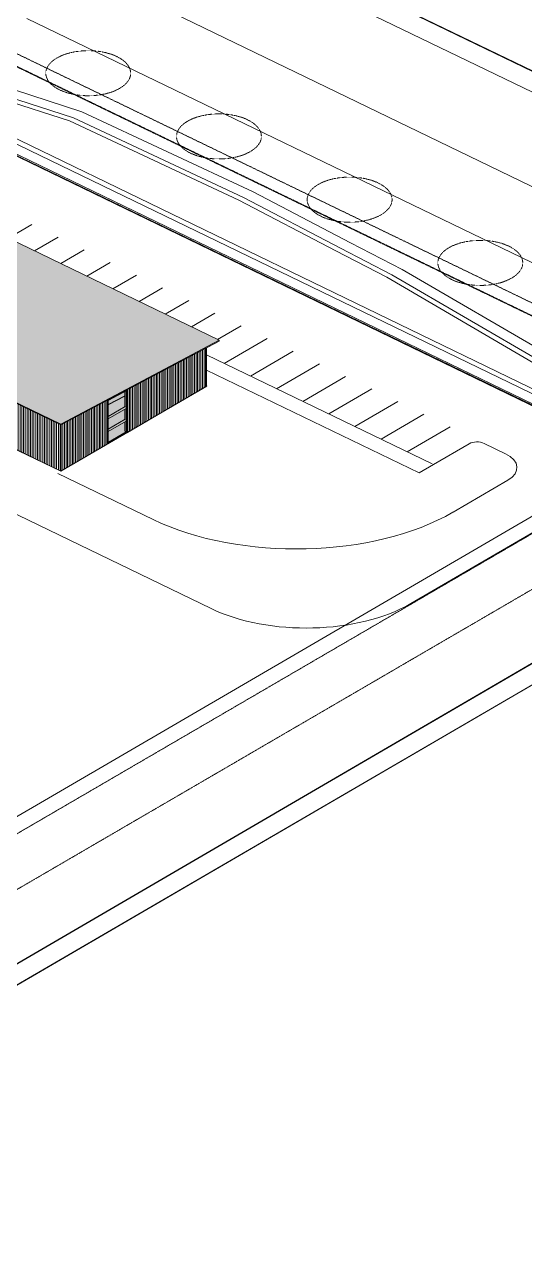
# Model space of a CAD drawing. Header units: inches. Extents: x 27328 to 52026, y -4075 to 4147.
# Drawn here: x 45993 to 47692, y -4075 to 41 of the extents above; entities that cross this region are included whole.
import ezdxf

# ---------------------------------------------------------------- set-up
doc = ezdxf.new("R2010")
doc.units = ezdxf.units.IN
doc.header["$MEASUREMENT"] = 0
for name, pattern in [('Center 1_4_', [0.53125, 0.25, -0.09375, 0.09375, -0.09375]), ('Hidden', [0.28125, 0.1875, -0.09375]), ('Hidden 1_8_', [0.1875, 0.125, -0.0625])]:
    doc.linetypes.add(name, pattern=pattern)
for name, color, linetype, lineweight in [('A-DETL-HDLN', 90, 'Hidden 1_8_', 9), ('A-GLAZ-CWMG', 51, 'Continuous', 9), ('A-PROP-SBCK', 71, 'Hidden', 15), ('A-ROOF', 132, 'Continuous', 9), ('A-WALL-PATT', 111, 'Continuous', 9), ('BMP', 80, 'Continuous', 9), ('C-BLDG-PADS', 91, 'Continuous', 9), ('C-TOPO', 7, 'Continuous', 9), ('Conc', 7, 'Continuous', 9), ('EOP-EX', 125, 'Continuous', 9), ('EOP-PR', 4, 'Continuous', 9), ('G-ANNO-SYMB', 111, 'Continuous', 9), ('L-SITE-WALL', 31, 'Continuous', 9), ('PAINT', 190, 'Continuous', 9), ('PROP', 3, 'Center 1_4_', 9), ('S-BEAM', 12, 'Continuous', 9)]:
    doc.layers.add(name, color=color, linetype=linetype, lineweight=lineweight)
pattern_1 = [(90, (-82782.511, -31555.087), (-5.913, 2.86), [])]

# ---------------------------------------------------------------- blocks, each defined once
blk = doc.blocks.new('W-Wide Flange - 8_ WIDE-1050861-Axon - Looking South West')
at = {"layer": 'S-BEAM'}
for points in [[(-30632, -1245.6), (-30575.2, -1216.1), (-30575.2, -1204.9), (-30630.5, -1234), (-30631, -1233.8), (-30631.4, -1233.8), (-30632, -1233.3), (-30632, -1245.6)], [(-30632, -1247), (-30575.2, -1217.3), (-30575.2, -1216.1), (-30632, -1245.8), (-30632, -1246.9)], [(-30632, -1248.3), (-30575.2, -1218.8), (-30575.2, -1217.5), (-30632, -1247)], [(-30632, -1249.4), (-30575.2, -1219.9), (-30575.2, -1218.8), (-30632, -1248.3)]]:
    blk.add_hatch(color=256, dxfattribs=at).paths.add_polyline_path(points, flags=0)
for p, q in [((-30632, -1248.3), (-30575.3, -1218.8)), ((-30575.3, -1220), (-30632, -1249.4))]:
    blk.add_line(p, q, dxfattribs=at)
blk = doc.blocks.new('Rectangular Mullion - Profile_Polycarbonate_Lower-1037133-Axon - Looking South West')
at = {"layer": 'A-GLAZ-CWMG'}
for points in [[(-30631.1, -1377.1), (-30571.1, -1341.9), (-30571.1, -1341.9), (-30631.4, -1377)], [(-30631.4, -1378.9), (-30571.1, -1343.8), (-30571.1, -1342.4), (-30631.1, -1377.1), (-30631.4, -1377.1)], [(-30629.9, -1379.6), (-30629.8, -1379.6), (-30629.8, -1378.3), (-30570.9, -1343.9), (-30571.1, -1343.8), (-30631.4, -1378.9)], [(-30629.8, -1379.7), (-30569.6, -1344.6), (-30569.6, -1343.3), (-30629.8, -1378.4)]]:
    blk.add_hatch(color=256, dxfattribs=at).paths.add_polyline_path(points, flags=0)
for p, q in [((-30631.4, -1377), (-30571.1, -1341.9)), ((-30631.4, -1378.9), (-30571.1, -1343.8)), ((-30631.1, -1377.1), (-30570.9, -1342)), ((-30631.1, -1377.4), (-30570.9, -1342.2)), ((-30629.9, -1378.4), (-30569.6, -1343.3)), ((-30629.8, -1378.4), (-30569.6, -1343.3)), ((-30629.8, -1379.7), (-30569.6, -1344.6)), ((-30571.1, -1341.9), (-30570.9, -1342)), ((-30571.1, -1342.4), (-30571.1, -1343.8)), ((-30571.1, -1343.8), (-30570.8, -1343.9)), ((-30570.9, -1342), (-30570.9, -1342.2)), ((-30569.6, -1343.3), (-30569.6, -1343.3)), ((-30569.6, -1343.3), (-30569.6, -1344.6)), ((-30631.1, -1377.1), (-30631.4, -1377)), ((-30631.4, -1377), (-30631.4, -1378.9)), ((-30631.4, -1378.9), (-30631.4, -1377.1)), ((-30631.4, -1378.9), (-30629.8, -1379.7)), ((-30629.9, -1379.6), (-30631.4, -1378.9)), ((-30631.2, -1377.2), (-30631.2, -1377.3)), ((-30631.2, -1377.3), (-30631.1, -1377.4)), ((-30631.1, -1377.4), (-30631.1, -1377.1)), ((-30629.8, -1378.4), (-30629.9, -1378.4)), ((-30629.9, -1378.4), (-30629.9, -1378.5)), ((-30629.9, -1378.5), (-30629.9, -1379.6)), ((-30629.8, -1379.7), (-30629.8, -1378.4))]:
    blk.add_line(p, q, dxfattribs=at)
blk = doc.blocks.new('Rectangular Mullion - Profile_Polycarbonate_right-1042654-Axon - Looking South West')
at = {"layer": 'A-GLAZ-CWMG'}
for points in [[(-30570.9, -1342), (-30571.1, -1202.7), (-30571.1, -1202.7), (-30571.1, -1341.9)], [(-30570.7, -1343.6), (-30569.1, -1342.7), (-30569.3, -1201.8), (-30570.7, -1202.5), (-30570.7, -1343.3)], [(-30569, -1344.3), (-30567.1, -1343.1), (-30567.1, -1198.5), (-30567.3, -1198.6), (-30569, -1201.6), (-30569, -1292)], [(-30570.8, -1343.9), (-30570.7, -1343.8), (-30570.9, -1343.9)]]:
    blk.add_hatch(color=256, dxfattribs=at).paths.add_polyline_path(points, flags=0)
for p, q in [((-30571.1, -1259.8), (-30571.1, -1202.7)), ((-30570.9, -1343.9), (-30570.9, -1202.6)), ((-30570.7, -1343.8), (-30570.7, -1202.5)), ((-30569.1, -1344.2), (-30569.1, -1201.7)), ((-30567.3, -1198.6), (-30569, -1201.6)), ((-30569, -1344.3), (-30569, -1201.6)), ((-30567.1, -1343.1), (-30567.1, -1198.5)), ((-30571.1, -1302.6), (-30571.1, -1259.9)), ((-30571.1, -1342), (-30571.1, -1302.8)), ((-30570.7, -1343.8), (-30570.9, -1343.9)), ((-30569.1, -1342.7), (-30570.7, -1343.6)), ((-30569, -1344.3), (-30569.1, -1344.2)), ((-30567.1, -1343.1), (-30569, -1344.3))]:
    blk.add_line(p, q, dxfattribs=at)
blk = doc.blocks.new('Rectangular Mullion - Profile_Polycarbonate_Upper and left-1042655-Axon - Looking South West')
at = {"layer": 'A-GLAZ-CWMG'}
for points in [[(-30630.4, -1234.1), (-30569, -1201.6), (-30567.3, -1198.6), (-30632, -1232.9)], [(-30631.4, -1233.7), (-30631.1, -1233.6), (-30632, -1232.9), (-30632, -1233.3)]]:
    blk.add_hatch(color=256, dxfattribs=at).paths.add_polyline_path(points, flags=0)
for p, q in [((-30631.1, -1233.6), (-30631.4, -1233.7)), ((-30631.1, -1233.6), (-30631.4, -1233.7)), ((-30631.4, -1233.7), (-30631.3, -1233.8)), ((-30631.4, -1233.7), (-30631.2, -1233.8)), ((-30631.1, -1233.9), (-30631.4, -1233.8)), ((-30631.1, -1233.6), (-30631.3, -1233.8)), ((-30630.9, -1233.7), (-30631.1, -1233.9)), ((-30569, -1201.6), (-30630.4, -1234.1)), ((-30569, -1201.6), (-30567.3, -1198.6))]:
    blk.add_line(p, q, dxfattribs=at)
blk = doc.blocks.new('Girt_C - 8_D-1076703-Axon - Looking South West')
at = {"layer": 'S-BEAM'}
for points in [[(-30632, -1338), (-30571.1, -1302.5), (-30571.1, -1300), (-30574.5, -1298.4), (-30632, -1332)], [(-30632, -1338.3), (-30571.1, -1302.6), (-30571.3, -1302.6), (-30632, -1338.2)], [(-30632, -1340.3), (-30571.1, -1304.8), (-30571.1, -1302.8), (-30632, -1338.3)]]:
    blk.add_hatch(color=256, dxfattribs=at).paths.add_polyline_path(points, flags=0)
for p, q in [((-30574.3, -1298.3), (-30632, -1331.9)), ((-30632, -1340.3), (-30571, -1304.8))]:
    blk.add_line(p, q, dxfattribs=at)

msp = doc.modelspace()

# ---------------------------------------------------------------- hatches: boundary and pattern name
at = {"layer": 'A-ROOF'}
h = msp.add_hatch(color=256, dxfattribs=at)
h.paths.add_polyline_path([(46117.3, -1315.7), (46654.7, -1030.8), (45541.9, -492.7), (45541.9, -534.8), (45539.4, -536.2), (45538.6, -535.8), (45197.4, -716.7), (45955.8, -1047.2), (45955.8, -1049.6), (45954.8, -1050.4), (45954.7, -1099.4), (45953.4, -1100.1), (45953.4, -1181.3), (45955.5, -1182.3), (45955.5, -1227.1), (45951.6, -1229.1), (45957, -1231.7), (45950.6, -1235.1), (46076.9, -1296.1)], flags=0)
h.paths.add_polyline_path([(45139.6, -691.5), (45196.3, -658.4), (45196.4, -655.2), (45196.6, -655.2), (45196.8, -654.4), (45197.4, -654), (45198.2, -653.9), (45199.1, -654), (45199.5, -654), (45199.5, -651), (45192.5, -654.7), (45160.2, -639.1), (45160.2, -670.4), (45130.9, -687.7), (45139.5, -691.4)], flags=0)
h.paths.add_polyline_path([(44868.6, -669.8), (44868.6, -642.8), (44841.9, -656.9), (44868, -669.5)], flags=0)
h.paths.add_polyline_path([(45200.3, -656.1), (45358.8, -563.8), (45358.9, -560.6), (45359, -560.6), (45359.3, -559.8), (45359.9, -559.4), (45360.7, -559.3), (45361.6, -559.4), (45362.5, -559.8), (45362.8, -561.4), (45465.3, -501.7), (45383.3, -462), (45383.2, -466.9), (45383, -467.1), (45382.4, -467.4), (45380.7, -467.5), (45379.4, -466.9), (45379.3, -466.4), (45379.3, -460.1), (45206.7, -376.6), (44883.6, -547.9), (44911.1, -561.2), (44911.1, -599), (44946.6, -578.4), (44993.5, -601), (44993.5, -627.8), (45056.9, -655.4), (45056.9, -640.1), (45116.2, -605.5), (45148.5, -621.1), (45148.5, -591.3), (45207.9, -556.8), (45251.9, -578), (45251.9, -621.7), (45221, -639.6), (45199.5, -651), (45199.7, -654.2), (45200, -654.7), (45200.3, -655.5)], flags=0)
h.paths.add_polyline_path([(44786.3, -630), (44786.3, -599.5), (44756.1, -615.5), (44785.7, -629.7)], flags=0)
for points in [[(46117.3, -1318.1), (46654.7, -1033.3), (46654.7, -1030.8), (46117.3, -1315.7)], [(46117.3, -1318.1), (46117.3, -1315.7), (45950.6, -1235.1), (45950.6, -1237.5), (46076.9, -1298.6)]]:
    msp.add_hatch(color=256, dxfattribs=at).paths.add_polyline_path(points, flags=0)
at = {"layer": 'A-WALL-PATT'}
h = msp.add_hatch(dxfattribs=at)
h.set_pattern_fill('FP_26', color=256, style=0, pattern_type=2)
h.set_pattern_definition([(90, (-82105.341, -31361.56), (-5.388, -3.138), [])])
h.paths.add_polyline_path([(46343.3, -1343.3), (46611.6, -1186.9), (46611.6, -1056.1), (46343.3, -1198.3), (46343.3, -1292)], flags=0)
h = msp.add_hatch(dxfattribs=at)
h.set_pattern_fill('FP_29', color=256, style=0, pattern_type=2)
h.set_pattern_definition([(90, (-82438.823, -31555.794), (-5.388, -3.138), [])])
h.paths.add_polyline_path([(46117.4, -1474.8), (46278.1, -1381.2), (46278.1, -1232.9), (46117.4, -1318.1), (46117.4, -1392)], flags=0)
h = msp.add_hatch(dxfattribs=at)
h.set_pattern_fill('FP_27', color=256, style=0, pattern_type=2)
h.set_pattern_definition(pattern_1)
h.paths.add_polyline_path([(46109.1, -1470.8), (46109.1, -1314.1), (45950.7, -1237.5), (45950.6, -1272.1), (45945.4, -1269.6), (45945.4, -1391.7), (46076.9, -1455.3)], flags=0)
h = msp.add_hatch(dxfattribs=at)
h.set_pattern_fill('FP_27', color=256, style=0, pattern_type=2)
h.set_pattern_definition(pattern_1)
h.paths.add_polyline_path([(46117.4, -1474.8), (46117.3, -1318.1), (46109.1, -1314.1), (46109.1, -1470.8)], flags=0)
at = {"layer": 'C-BLDG-PADS'}
h = msp.add_hatch(color=256, dxfattribs=at)
h.paths.add_polyline_path([(43594.8, -2761.1), (43805.3, -2638.5), (43805, -2638.3), (43594.7, -2760.7), (42782.7, -2367.8), (42782.7, -2367.7), (42671.9, -2314.1), (42671.9, -2313.6), (42671, -2314.1), (42437.2, -2200.9), (42436.8, -2201.1), (43594.7, -2761.1)], flags=0)
h.paths.add_polyline_path([(43807.7, -2637.1), (43831.6, -2623.2), (43831.2, -2623), (43807.7, -2636.7)], flags=0)
h.paths.add_polyline_path([(43834, -2621.8), (45645.5, -1566.7), (45645.5, -1566.3), (43834, -2621.4)], flags=0)
h.paths.add_polyline_path([(42382.2, -2170.2), (42382.1, -2163.3), (42374.4, -2159.7), (42373.9, -2159.8), (42371.1, -2161.4), (42370.8, -2161.3), (42370.8, -2152.6), (42368.2, -2154.1), (42368.2, -2155.5), (42367.5, -2155.9), (42367.5, -2157.5), (42362.3, -2160.6), (42382.1, -2170.2)], flags=0)
h.paths.add_polyline_path([(42356.2, -2162.1), (42356.2, -2161.6), (42355.3, -2161.7)], flags=0)
h.paths.add_polyline_path([(45720.4, -1523.1), (45721.3, -1522.5), (45721.3, -1522.1), (45720.1, -1522.9)], flags=0)
h.paths.add_polyline_path([(45800.1, -1476.7), (45861.1, -1441.1), (45860.8, -1440.9), (45858.7, -1442.1), (45848.9, -1437.4), (45848.9, -1325.8), (45848.7, -1326), (45848.7, -1437.2), (45789.6, -1471.6), (45795.7, -1474.6)], flags=0)
h.paths.add_polyline_path([(46117.4, -1475.2), (46613, -1186.6), (46611.6, -1185.9), (46611.6, -1187), (46343.3, -1343.3), (46342.9, -1343.2), (46341, -1344.2), (46341, -1342.7), (46339.3, -1343.9), (46339.6, -1343.8), (46340.6, -1343.3), (46340.5, -1344.6), (46280.2, -1379.6), (46278.8, -1378.9), (46279, -1376.9), (46339, -1341.9), (46339, -1341.2), (46335, -1339.3), (46335, -1307.2), (46278.1, -1340.3), (46278.1, -1381.2), (46117.4, -1474.8), (45945.2, -1391.8), (45914, -1409.9), (45914, -1410.3), (45945.4, -1392), (46117.4, -1475.2)], flags=0)
h.paths.add_polyline_path([(45863.5, -1439.7), (45911.6, -1411.7), (45911.3, -1411.5), (45863.5, -1439.3)], flags=0)
h.paths.add_polyline_path([(46278.1, -1331.9), (46335, -1298.8), (46335, -1264.3), (46278.1, -1297.4), (46278.1, -1313.7)], flags=0)
h.paths.add_polyline_path([(45607.5, -1292.2), (45609.4, -1291.1), (45603.2, -1285.9), (45603.2, -1288.8), (45607.3, -1292)], flags=0)
h.paths.add_polyline_path([(46278.1, -1289), (46335, -1255.9), (46335, -1219.9), (46278.1, -1249.4)], flags=0)
h.paths.add_polyline_path([(45601.3, -1287.3), (45601.3, -1284.5), (45584.1, -1272.7), (45583.6, -1273), (45583.6, -1275.2), (45587.8, -1277.9), (45598.6, -1285.4)], flags=0)
h.paths.add_polyline_path([(45623.9, -1282.6), (45624.8, -1282.1), (45620.5, -1278), (45620.5, -1279.5), (45623.6, -1282.4)], flags=0)
h.paths.add_polyline_path([(45626, -1281.4), (45626.3, -1281.2), (45620.5, -1275.5), (45620.6, -1276.2), (45626, -1281.4)], flags=0)
h.paths.add_polyline_path([(45628.7, -1279.8), (45668.6, -1256.6), (45637.6, -1241.5), (45606.3, -1259.8), (45613.6, -1265.7), (45619.7, -1271), (45626.9, -1277.9), (45628.7, -1279.8)], flags=0)
h.paths.add_polyline_path([(45618.5, -1277.6), (45618.5, -1276.1), (45613.2, -1271.5), (45605.7, -1265.4), (45603.2, -1263.4), (45603.3, -1265.1), (45614.8, -1274.4), (45618.2, -1277.3)], flags=0)
h.paths.add_polyline_path([(45618.5, -1274.2), (45618.3, -1273.4), (45612.8, -1268.5), (45604.5, -1261.8), (45603.8, -1261.2), (45603.3, -1261.7), (45614.8, -1271), (45618.3, -1274)], flags=0)
h.paths.add_polyline_path([(45601.3, -1263.6), (45601.3, -1262.7), (45600.6, -1263.1)], flags=0)
at = {"layer": 'L-SITE-WALL'}
h = msp.add_hatch(color=256, dxfattribs=at)
h.paths.add_polyline_path([(46343.3, -1343.3), (46343.3, -1198.3), (46343, -1198.5), (46343, -1343.1)], flags=0)
h.paths.add_polyline_path([(46339, -1341.2), (46339, -1304.8), (46335, -1307.2), (46335, -1339.3), (46335.6, -1339.6)], flags=0)
h.paths.add_polyline_path([(46339, -1300), (46339, -1261.9), (46335, -1264.3), (46335, -1298.8), (46335.7, -1298.4), (46337.8, -1299.5)], flags=0)
h.paths.add_polyline_path([(46339, -1257.2), (46338.9, -1202.8), (46335, -1204.9), (46335, -1255.9), (46335.7, -1255.5), (46337.8, -1256.6)], flags=0)

# ---------------------------------------------------------------- linework, layer by layer
at = {"layer": 'A-DETL-HDLN'}
for p, q in [((45741.5, 50.8), (48235.4, -1155.2)), ((45701.1, 27.3), (48195, -1178.8))]:
    msp.add_line(p, q, dxfattribs=at)
for centre in [(46210.3, -124.9), (46653.8, -339.3), (47097.3, -553.8), (47540.8, -768.3)]:
    msp.add_ellipse(centre, major_axis=(144, 0), ratio=0.53073, dxfattribs=at)
at = {"layer": 'A-PROP-SBCK'}
for p, q in [((45196.5, -31.7), (48125.8, -1448.3)), ((48125.8, -1448.3), (44594.3, -3505.2))]:
    msp.add_line(p, q, dxfattribs=at)
at = {"layer": 'A-ROOF'}
for p, q in [((46654.7, -1030.8), (45541.9, -492.7)), ((46117.3, -1315.7), (46654.7, -1030.8)), ((46654.7, -1033.3), (46117.4, -1318.1)), ((46654.7, -1030.8), (46654.7, -1033.3)), ((45950.6, -1235.1), (46117.3, -1315.7)), ((46117.3, -1318.1), (45950.6, -1237.5)), ((46117.3, -1315.7), (46117.3, -1318.1))]:
    msp.add_line(p, q, dxfattribs=at)
at = {"layer": 'BMP'}
for p, q in [((45933, -202.7), (46160.6, -276)), ((45956.2, -180.4), (46189.1, -255.4)), ((47757.2, -1266.2), (45627.1, -234.8)), ((47787.2, -1246.2), (45672, -222.1)), ((47802.2, -1236.2), (45694.5, -215.7)), ((45921.4, -213.9), (46146.3, -286.3)), ((46146.3, -286.3), (46721.3, -555.4)), ((46160.6, -276), (46737.7, -546)), ((46189.1, -255.4), (46770.4, -527.4)), ((46770.4, -527.4), (47100.5, -699.8)), ((46721.3, -555.4), (47050, -727.1)), ((46737.7, -546), (47066.9, -718)), ((47050, -727.1), (47223.2, -817.3)), ((47066.9, -718), (47240.5, -808.5)), ((47100.5, -699.8), (47275.1, -790.8)), ((47223.2, -817.3), (47736.3, -1116.1)), ((47240.5, -808.5), (47753.7, -1107.4)), ((47275.1, -790.8), (47788.5, -1089.8))]:
    msp.add_line(p, q, dxfattribs=at)
at = {"layer": 'C-BLDG-PADS'}
for p, q in [((46117.4, -1475.2), (46613, -1186.6)), ((46613, -1186.6), (46611.6, -1185.9)), ((45945.4, -1392), (46117.4, -1475.2))]:
    msp.add_line(p, q, dxfattribs=at)
at = {"layer": 'C-TOPO', "lineweight": 25}
for p, q in [((45482.9, 962.8), (47983.9, -246.7)), ((44496.2, -4002.3), (49601.9, -1028.6))]:
    msp.add_line(p, q, dxfattribs=at)
at = {"layer": 'C-TOPO'}
for p, q in [((47985, -246.6), (45483, 963.4)), ((49602.6, -1028.9), (46639.7, -2754.6)), ((49601.9, -1101), (44497.5, -4074.1)), ((46613, -1186.6), (46117.4, -1475.2)), ((46613, -1186.6), (46611.6, -1185.9)), ((46117.4, -1475.2), (45945.4, -1392)), ((45883.6, -3195), (46639.7, -2754.6))]:
    msp.add_line(p, q, dxfattribs=at)
at = {"layer": 'Conc'}
for p, q in [((46611.6, -1080.1), (47376.9, -1450.2)), ((47333.1, -1480.7), (46611.6, -1131.8)), ((47333.1, -1480.7), (47381.5, -1452.4))]:
    msp.add_line(p, q, dxfattribs=at)
at = {"layer": 'EOP-EX'}
for p, q in [((43779.5, 1394.6), (49234.3, -1243.4)), ((46002.5, 61), (48230.3, -1016.4))]:
    msp.add_line(p, q, dxfattribs=at)
at = {"layer": 'EOP-PR'}
for p, q in [((47775.7, -1281.2), (45547.9, -203.8)), ((47305.3, -1923.9), (48455, -1254.3)), ((47502.8, -1381.8), (47381.5, -1452.4)), ((47553.6, -1380.6), (47626.1, -1415.6)), ((46106.8, -1482.2), (46430.9, -1638.9)), ((47448.1, -1613.8), (47634, -1505.6)), ((46627.2, -1940.6), (45882, -1580.2))]:
    msp.add_line(p, q, dxfattribs=at)
for centre, major_axis, start_param, end_param in [((47529.4, -1394.7), (36, 0), 0.831821, 2.402617), ((47545.3, -1462.7), (120, 0), 5.54421, 7.115006), ((46915.9, -1356.5), (720, 0), 3.973414, 5.54421), ((46950.5, -1752.3), (480, 0), 3.973414, 5.54421)]:
    msp.add_ellipse(centre, major_axis=major_axis, ratio=0.53073, start_param=start_param, end_param=end_param, dxfattribs=at)
at = {"layer": 'G-ANNO-SYMB'}
for p, q in [((44147.8, 1536.6), (49602.6, -1101.3)), ((44496.9, -3502.7), (49602.6, -528.9)), ((44496.9, -4075.1), (49602.6, -1101.3))]:
    msp.add_line(p, q, dxfattribs=at)
at = {"layer": 'L-SITE-WALL'}
for p, q in [((46611.6, -1056.1), (46343.3, -1198.3)), ((46611.6, -1187), (46611.6, -1056.1)), ((46343.3, -1343.3), (46611.6, -1187)), ((46278.1, -1381.2), (46278.1, -1232.9)), ((46335, -1255.9), (46335, -1204.9)), ((46343.3, -1198.3), (46343.3, -1343.3)), ((46335, -1298.8), (46335, -1264.3)), ((46335, -1339.3), (46335, -1307.2)), ((46117.4, -1318.1), (46117.4, -1318.1)), ((46117.4, -1318.1), (46117.4, -1474.8)), ((46339, -1341.2), (46335, -1339.3)), ((46343.3, -1343.3), (46343, -1343.1)), ((45945.4, -1391.6), (46117.4, -1474.8)), ((46117.4, -1474.8), (46278.1, -1381.2))]:
    msp.add_line(p, q, dxfattribs=at)
at = {"layer": 'PAINT'}
for p, q in [((46019.2, -638.5), (45939.4, -684.9)), ((46107.9, -681.4), (46028.1, -727.8)), ((46196.6, -724.3), (46116.8, -770.7)), ((46285.3, -767.2), (46205.5, -813.6)), ((46374, -810.1), (46294.2, -856.5)), ((46462.7, -852.9), (46382.9, -899.4)), ((46551.4, -895.8), (46471.6, -942.3)), ((46640.1, -938.7), (46560.3, -985.2)), ((46728.8, -981.6), (46649, -1028.1)), ((46817.4, -1024.5), (46672, -1109.3)), ((46906.1, -1067.4), (46760.7, -1152.2)), ((46994.8, -1110.3), (46849.4, -1195.1)), ((47083.5, -1153.2), (46938.1, -1238)), ((47172.2, -1196.1), (47026.8, -1280.8)), ((47260.9, -1239), (47115.5, -1323.7)), ((47349.6, -1281.9), (47204.2, -1366.6)), ((47438.3, -1324.8), (47292.9, -1409.5))]:
    msp.add_line(p, q, dxfattribs=at)
at = {"layer": 'PROP'}
for p, q in [((45392.9, 174.9), (48822.1, -1483.5)), ((48586.1, -1369.3), (44529.2, -3732.2))]:
    msp.add_line(p, q, dxfattribs=at)

# ---------------------------------------------------------------- block references
at = {"layer": 'A-GLAZ-CWMG'}
for name in ['Rectangular Mullion - Profile_Polycarbonate_Upper and left-1042655-Axon - Looking South West', 'Rectangular Mullion - Profile_Polycarbonate_right-1042654-Axon - Looking South West', 'Rectangular Mullion - Profile_Polycarbonate_Lower-1037133-Axon - Looking South West']:
    msp.add_blockref(name, (76910.1, 0), dxfattribs=at)
at = {"layer": 'S-BEAM'}
for name, p in [('W-Wide Flange - 8_ WIDE-1050861-Axon - Looking South West', (76910.1, 0)), ('Girt_C - 8_D-1076703-Axon - Looking South West', (76910.1, 42.9)), ('Girt_C - 8_D-1076703-Axon - Looking South West', (76910.1, 0))]:
    msp.add_blockref(name, p, dxfattribs=at)

doc.saveas('drawing.dxf')
